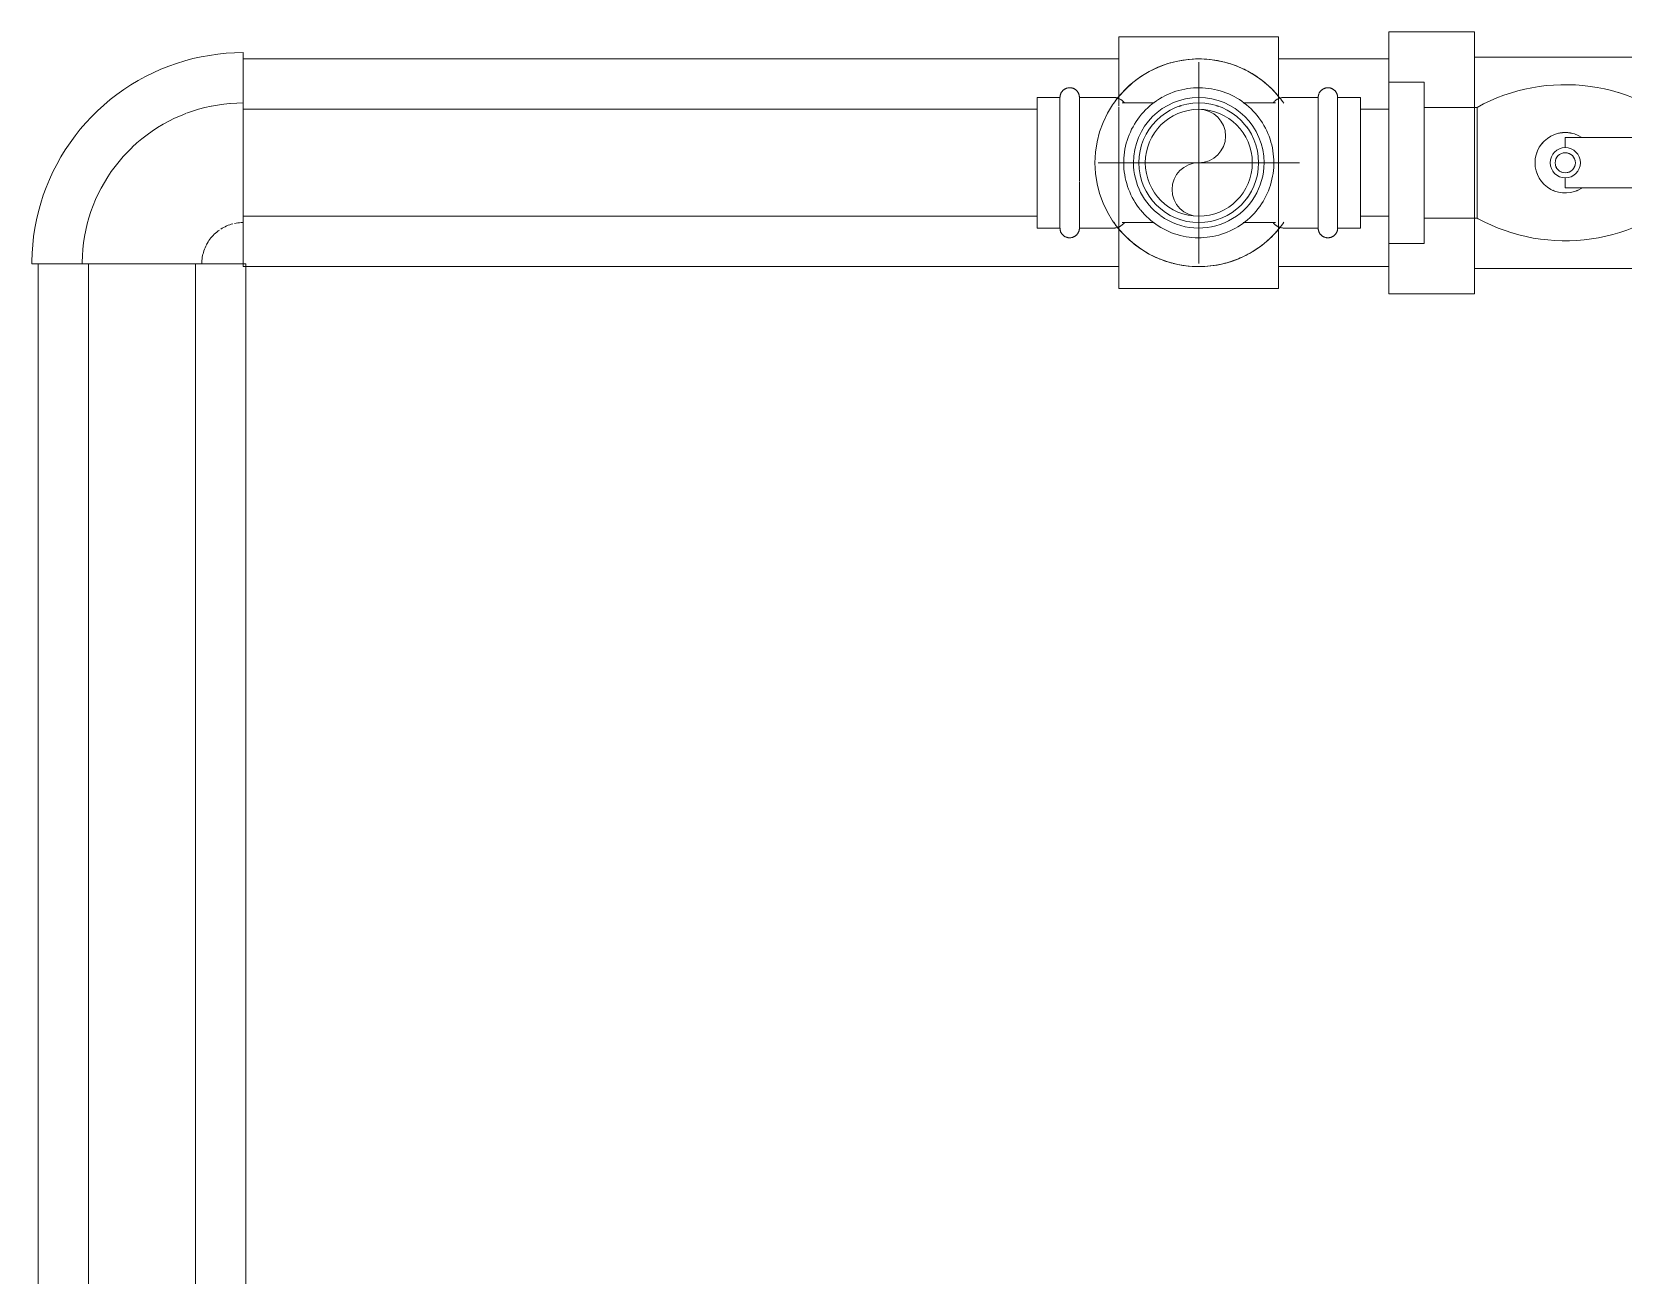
# Model space of a CAD drawing. Header units: inches. Extents: x -3299 to -2250, y -94 to 482.
# Drawn here: x -2480.19 to -2448.6, y 301.26 to 325.94 of the extents above; entities that cross this region are included whole.
import ezdxf

# ---------------------------------------------------------------- set-up
doc = ezdxf.new("R2010")
doc.units = ezdxf.units.IN
doc.header["$MEASUREMENT"] = 0
doc.layers.add('P-PIPE', color=3, linetype='Continuous', lineweight=9)
doc.layers.add('P-PIPE-CNTR', color=3, linetype='Continuous', lineweight=9)

# ---------------------------------------------------------------- blocks, each defined once
blk = doc.blocks.new('Ball Valve - 2-6 Inch - 2_-V24-Copy of ROOF LEVEL')
at = {"layer": 'P-PIPE'}
for p, q in [((-2452.546, 324.944), (-2453.246, 324.944)), ((-2446.246, 324.944), (-2446.946, 324.944)), ((-2451.547, 324.444), (-2452.546, 324.444)), ((-2451.496, 324.444), (-2451.547, 324.444)), ((-2447.946, 324.444), (-2447.996, 324.444)), ((-2446.946, 324.444), (-2447.946, 324.444)), ((-2449.746, 323.644), (-2449.746, 323.844)), ((-2449.746, 323.844), (-2448.048, 323.844)), ((-2448.048, 323.844), (-2447.718, 323.844)), ((-2448.048, 322.844), (-2448.048, 323.844)), ((-2447.718, 323.844), (-2444.746, 323.844)), ((-2447.718, 322.844), (-2447.718, 323.844)), ((-2444.746, 323.844), (-2444.746, 322.844)), ((-2449.746, 322.844), (-2449.746, 323.044)), ((-2448.048, 322.844), (-2449.746, 322.844)), ((-2447.718, 322.844), (-2448.048, 322.844)), ((-2444.746, 322.844), (-2447.718, 322.844)), ((-2452.546, 322.244), (-2451.547, 322.244)), ((-2451.547, 322.244), (-2451.496, 322.244)), ((-2447.996, 322.244), (-2447.946, 322.244)), ((-2447.946, 322.244), (-2446.946, 322.244)), ((-2453.246, 321.744), (-2452.546, 321.744)), ((-2446.946, 321.744), (-2446.246, 321.744))]:
    blk.add_line(p, q, dxfattribs=at)
at = {"layer": 'P-PIPE', "flags": 128}
for points in [[(-2451.496, 324.444), (-2451.368, 324.512), (-2451.237, 324.574), (-2451.104, 324.631), (-2450.968, 324.683), (-2450.831, 324.729), (-2450.691, 324.769), (-2450.551, 324.804), (-2450.409, 324.834), (-2450.266, 324.857), (-2450.122, 324.875), (-2449.977, 324.887), (-2449.832, 324.894), (-2449.688, 324.894), (-2449.543, 324.889), (-2449.398, 324.878), (-2449.254, 324.861), (-2449.111, 324.839), (-2448.969, 324.81), (-2448.828, 324.776), (-2448.694, 324.739)], [(-2448.688, 324.737), (-2448.55, 324.692), (-2448.414, 324.641), (-2448.281, 324.585), (-2448.149, 324.524), (-2448.02, 324.458), (-2447.996, 324.444)], [(-2450.804, 321.952), (-2450.942, 321.997), (-2451.078, 322.047), (-2451.212, 322.103), (-2451.343, 322.165), (-2451.472, 322.231), (-2451.496, 322.244)], [(-2447.996, 322.244), (-2448.125, 322.177), (-2448.256, 322.115), (-2448.389, 322.058), (-2448.524, 322.006), (-2448.662, 321.96), (-2448.801, 321.919), (-2448.942, 321.884), (-2449.084, 321.855), (-2449.227, 321.831), (-2449.371, 321.813), (-2449.515, 321.801), (-2449.66, 321.795), (-2449.805, 321.794), (-2449.95, 321.8), (-2450.094, 321.811), (-2450.238, 321.827), (-2450.382, 321.85), (-2450.524, 321.878), (-2450.665, 321.912), (-2450.798, 321.95)]]:
    blk.add_lwpolyline(points, dxfattribs=at)
at = {"layer": 'P-PIPE'}
for radius, start, end in [(0.6, 56.9143, 180), (0.3, 0, 180), (0.2, 0, 180), (0.2, 135, 165), (0.2, 90, 120), (0.2, 15, 75), (0.6, 180, 303.0857), (0.3, 180, 0), (0.2, 180, 0), (0.2, 195, 221.2798), (0.2, 240, 300), (0.2, 318.7202, 345)]:
    blk.add_arc((-2449.746, 323.344), radius, start, end, dxfattribs=at)
for centre, major_axis, start_param, end_param in [((-2453.246, 323.344), (0, 1.6), 0, 3.141593), ((-2453.246, 323.344), (0, 1.6), 5.442981, 6.283185), ((-2452.546, 323.344), (0, 1.6), 0, 3.141593), ((-2446.946, 323.344), (0, 1.6), 0, 1.250727), ((-2446.246, 323.344), (0, 1.6), 5.442981, 6.283185), ((-2446.246, 323.344), (0, 1.6), 0, 1.250727), ((-2451.496, 323.344), (0, 1.1), 0, 0.131935), ((-2451.496, 323.344), (0, 1.1), 0.15014, 1.016064), ((-2447.996, 323.344), (0, 1.1), 0, 0.15014), ((-2447.996, 323.344), (0, 1.1), 0.171337, 1.024162), ((-2451.496, 323.344), (0, 1.1), 1.024162, 1.563766), ((-2447.996, 323.344), (0, 1.1), 1.032851, 1.073761), ((-2451.496, 323.344), (0, 1.1), 1.570796, 2.108741), ((-2451.496, 323.344), (0, 1.1), 2.117431, 2.970253), ((-2447.996, 323.344), (0, 1.1), 2.067832, 2.117431), ((-2447.996, 323.344), (0, 1.1), 2.125528, 2.991453), ((-2446.946, 323.344), (0, 1.6), 1.890866, 3.141593), ((-2446.246, 323.344), (0, 1.6), 1.890866, 3.141593), ((-2453.246, 323.344), (0, 1.6), 3.141593, 3.981797), ((-2451.496, 323.344), (0, 1.1), 2.991453, 3.141593), ((-2447.996, 323.344), (0, 1.1), 3.009655, 3.141593), ((-2446.246, 323.344), (0, 1.6), 3.141593, 3.981797)]:
    blk.add_ellipse(centre, major_axis=major_axis, ratio=0.000002, start_param=start_param, end_param=end_param, dxfattribs=at)
for points, knots in [([(-2449.871, 323.931), (-2449.864, 323.933), (-2449.789, 323.947), (-2449.703, 323.947), (-2449.628, 323.933), (-2449.621, 323.931)], [-0.5667265, -0.5667265, -0.5667265, -0.5667265, -0.5555556, -0.4444444, -0.4332938, -0.4332938, -0.4332938, -0.4332938]), ([(-2450.316, 323.531), (-2450.314, 323.537), (-2450.308, 323.555), (-2450.302, 323.572), (-2450.297, 323.583)], [-0.89944063, -0.89944063, -0.89944063, -0.89944063, -0.88888889, -0.87024989, -0.87024989, -0.87024989, -0.87024989]), ([(-2450.227, 323.703), (-2450.22, 323.712), (-2450.209, 323.727), (-2450.197, 323.741), (-2450.192, 323.746)], [-0.79646174, -0.79646174, -0.79646174, -0.79646174, -0.77777778, -0.76652508, -0.76652508, -0.76652508, -0.76652508]), ([(-2450.29, 323.09), (-2450.293, 323.098), (-2450.3, 323.114), (-2450.307, 323.13), (-2450.31, 323.138)], [-0.13897746, -0.13897746, -0.13897746, -0.13897746, -0.125, -0.11095937, -0.11095937, -0.11095937, -0.11095937]), ([(-2449.951, 322.78), (-2449.959, 322.783), (-2449.974, 322.789), (-2449.988, 322.795), (-2449.994, 322.798)], [-0.38901073, -0.38901073, -0.38901073, -0.38901073, -0.375, -0.36445728, -0.36445728, -0.36445728, -0.36445728]), ([(-2449.498, 322.798), (-2449.504, 322.795), (-2449.518, 322.789), (-2449.532, 322.784), (-2449.54, 322.781)], [-0.63512701, -0.63512701, -0.63512701, -0.63512701, -0.625, -0.61088239, -0.61088239, -0.61088239, -0.61088239])]:
    blk.add_open_spline(points, degree=3, knots=knots, dxfattribs=at)
blk = doc.blocks.new('Elbow - Welded - Generic - Standard-1372983-Copy of ROOF LEVEL')
at = {"layer": 'P-PIPE'}
for p, q in [((-2479.187, 321.336), (-2479.147, 321.336)), ((-2479.032, 321.336), (-2479.187, 321.336)), ((-2478, 321.336), (-2479.028, 321.336)), ((-2476.972, 321.336), (-2478, 321.336)), ((-2476.813, 321.336), (-2476.968, 321.336)), ((-2476.853, 321.336), (-2476.813, 321.336))]:
    blk.add_line(p, q, dxfattribs=at)
at = {"layer": 'P-PIPE', "flags": 128}
for points in [[(-2476.627, 324.468), (-2476.752, 324.44), (-2476.875, 324.407), (-2476.997, 324.369), (-2477.118, 324.327)], [(-2476.254, 324.52), (-2476.375, 324.508), (-2476.501, 324.491), (-2476.623, 324.468)], [(-2475.992, 324.531), (-2476.12, 324.529), (-2476.247, 324.521)], [(-2477.127, 324.323), (-2477.236, 324.279), (-2477.353, 324.227), (-2477.467, 324.17), (-2477.58, 324.109), (-2477.689, 324.043), (-2477.796, 323.973), (-2477.9, 323.899), (-2478.001, 323.821), (-2478.099, 323.738), (-2478.193, 323.652)], [(-2478.195, 323.65), (-2478.284, 323.562), (-2478.371, 323.469), (-2478.455, 323.372), (-2478.534, 323.272), (-2478.609, 323.169)], [(-2478.609, 323.169), (-2478.68, 323.063), (-2478.747, 322.954), (-2478.81, 322.842), (-2478.868, 322.728), (-2478.921, 322.612), (-2478.97, 322.494), (-2479.014, 322.374), (-2479.053, 322.252), (-2479.087, 322.129), (-2479.116, 322.005), (-2479.14, 321.879), (-2479.16, 321.753), (-2479.174, 321.626), (-2479.183, 321.499), (-2479.187, 321.371), (-2479.187, 321.336)], [(-2476.716, 321.723), (-2476.704, 321.744), (-2476.688, 321.772), (-2476.67, 321.8), (-2476.651, 321.827), (-2476.63, 321.853), (-2476.609, 321.878), (-2476.587, 321.902)], [(-2476.586, 321.903), (-2476.564, 321.925), (-2476.54, 321.948), (-2476.515, 321.969), (-2476.489, 321.99), (-2476.463, 322.009)], [(-2476.436, 322.027), (-2476.408, 322.044), (-2476.379, 322.06), (-2476.35, 322.075), (-2476.32, 322.089)], [(-2476.314, 322.092), (-2476.29, 322.102), (-2476.259, 322.113), (-2476.227, 322.123), (-2476.196, 322.132)], [(-2476.164, 322.139), (-2476.132, 322.145), (-2476.099, 322.15), (-2476.067, 322.154), (-2476.034, 322.156), (-2476.001, 322.157), (-2475.992, 322.157)], [(-2476.788, 321.538), (-2476.781, 321.563), (-2476.771, 321.595), (-2476.76, 321.626), (-2476.748, 321.656), (-2476.735, 321.686), (-2476.721, 321.713)], [(-2476.813, 321.336), (-2476.812, 321.369), (-2476.81, 321.402), (-2476.807, 321.435), (-2476.802, 321.467), (-2476.797, 321.5), (-2476.79, 321.531)]]:
    blk.add_lwpolyline(points, dxfattribs=at)
at = {"layer": 'P-PIPE'}
for start_param, end_param in [(0, 0.517371), (6.021386, 6.283185), (0.523599, 2.617994), (2.624222, 3.141593), (3.141593, 3.403392)]:
    blk.add_ellipse((-2475.992, 323.344), major_axis=(0, 1.187), ratio=0.000084, start_param=start_param, end_param=end_param, dxfattribs=at)

msp = doc.modelspace()

# ---------------------------------------------------------------- linework, layer by layer
at = {"layer": 'P-PIPE'}
for p, q in [((-2455.436, 325.844), (-2458.606, 325.844)), ((-2458.606, 325.844), (-2458.606, 324.474)), ((-2455.436, 320.845), (-2455.436, 325.844)), ((-2451.547, 325.944), (-2453.246, 325.944)), ((-2458.606, 325.406), (-2475.992, 325.406)), ((-2453.246, 325.406), (-2455.436, 325.406)), ((-2447.946, 325.444), (-2451.547, 325.444)), ((-2459.777, 324.641), (-2460.231, 324.641)), ((-2460.231, 324.641), (-2460.231, 323.344)), ((-2459.777, 324.641), (-2459.777, 324.64)), ((-2459.777, 323.344), (-2459.777, 324.641)), ((-2459.777, 324.64), (-2459.777, 324.637)), ((-2459.391, 324.653), (-2459.391, 324.645)), ((-2459.391, 324.645), (-2459.391, 324.641)), ((-2459.391, 324.641), (-2459.391, 324.64)), ((-2458.715, 324.641), (-2459.391, 324.641)), ((-2459.391, 324.066), (-2459.391, 324.641)), ((-2459.391, 324.64), (-2459.391, 324.637)), ((-2458.629, 324.627), (-2458.619, 324.623)), ((-2458.619, 324.623), (-2458.609, 324.619)), ((-2458.606, 324.454), (-2458.606, 320.845)), ((-2457.904, 324.532), (-2458.541, 324.532)), ((-2455.497, 324.532), (-2456.138, 324.532)), ((-2454.651, 324.641), (-2455.327, 324.641)), ((-2454.651, 324.641), (-2454.651, 324.64)), ((-2454.651, 324.641), (-2454.651, 324.009)), ((-2454.651, 324.64), (-2454.651, 324.637)), ((-2454.265, 324.653), (-2454.265, 324.645)), ((-2454.265, 324.645), (-2454.265, 324.641)), ((-2453.811, 324.641), (-2454.265, 324.641)), ((-2454.265, 324.641), (-2454.265, 324.64)), ((-2454.265, 324.641), (-2454.265, 323.344)), ((-2454.265, 324.64), (-2454.265, 324.637)), ((-2453.811, 323.344), (-2453.811, 324.641)), ((-2460.231, 324.406), (-2475.992, 324.406)), ((-2453.246, 324.406), (-2453.811, 324.406)), ((-2459.391, 323.715), (-2459.391, 324.051)), ((-2454.651, 323.993), (-2454.651, 323.344)), ((-2459.391, 323.344), (-2459.391, 323.705)), ((-2460.231, 323.344), (-2460.231, 322.048)), ((-2459.777, 322.048), (-2459.777, 323.344)), ((-2459.391, 322.984), (-2459.391, 323.344)), ((-2454.651, 323.344), (-2454.651, 322.696)), ((-2454.265, 323.344), (-2454.265, 322.048)), ((-2453.811, 322.048), (-2453.811, 323.344)), ((-2459.391, 322.637), (-2459.391, 322.973)), ((-2459.391, 322.048), (-2459.391, 322.622)), ((-2454.651, 322.68), (-2454.651, 322.048)), ((-2475.992, 322.282), (-2460.231, 322.282)), ((-2453.811, 322.282), (-2453.246, 322.282)), ((-2460.231, 322.048), (-2459.777, 322.048)), ((-2459.777, 322.049), (-2459.777, 322.052)), ((-2459.777, 322.048), (-2459.777, 322.049)), ((-2459.777, 322.044), (-2459.777, 322.048)), ((-2459.776, 322.036), (-2459.777, 322.044)), ((-2459.774, 322.013), (-2459.775, 322.021)), ((-2459.391, 322.049), (-2459.391, 322.052)), ((-2459.391, 322.048), (-2459.391, 322.049)), ((-2459.391, 322.048), (-2458.715, 322.048)), ((-2458.617, 322.066), (-2458.627, 322.062)), ((-2458.607, 322.07), (-2458.617, 322.066)), ((-2458.542, 322.157), (-2457.904, 322.157)), ((-2456.138, 322.157), (-2455.5, 322.157)), ((-2455.327, 322.048), (-2454.651, 322.048)), ((-2454.651, 322.049), (-2454.651, 322.052)), ((-2454.651, 322.048), (-2454.651, 322.049)), ((-2454.651, 322.044), (-2454.651, 322.048)), ((-2454.65, 322.036), (-2454.651, 322.044)), ((-2454.265, 322.048), (-2453.811, 322.048)), ((-2475.938, 321.336), (-2480.187, 321.336)), ((-2480.062, 321.336), (-2480.062, 276.573)), ((-2479.062, 321.336), (-2479.062, 276.573)), ((-2476.938, 276.573), (-2476.938, 321.336)), ((-2475.992, 321.345), (-2475.992, 321.345)), ((-2475.992, 321.283), (-2458.606, 321.283)), ((-2475.938, 276.573), (-2475.938, 321.336)), ((-2455.436, 321.283), (-2453.246, 321.283)), ((-2451.547, 321.245), (-2447.946, 321.245)), ((-2458.606, 320.845), (-2455.436, 320.845)), ((-2453.246, 320.745), (-2451.547, 320.745))]:
    msp.add_line(p, q, dxfattribs=at)
at = {"layer": 'P-PIPE', "flags": 128}
for points in [[(-2475.992, 325.531), (-2476.16, 325.528), (-2476.327, 325.517), (-2476.494, 325.501), (-2476.66, 325.477), (-2476.825, 325.447), (-2476.989, 325.411), (-2477.151, 325.368), (-2477.312, 325.318), (-2477.47, 325.262), (-2477.626, 325.2), (-2477.779, 325.131), (-2477.929, 325.057), (-2478.076, 324.976), (-2478.22, 324.89), (-2478.36, 324.798), (-2478.497, 324.701), (-2478.63, 324.598), (-2478.758, 324.49), (-2478.882, 324.377), (-2479.001, 324.259), (-2479.115, 324.136), (-2479.225, 324.009), (-2479.329, 323.878), (-2479.428, 323.742), (-2479.522, 323.603), (-2479.609, 323.46), (-2479.691, 323.313), (-2479.768, 323.164), (-2479.838, 323.011), (-2479.902, 322.856), (-2479.959, 322.699), (-2480.01, 322.539), (-2480.055, 322.377), (-2480.094, 322.214), (-2480.126, 322.049), (-2480.151, 321.883), (-2480.169, 321.717), (-2480.181, 321.549), (-2480.186, 321.382), (-2480.187, 321.336)], [(-2459.777, 324.641), (-2459.777, 324.649), (-2459.776, 324.656), (-2459.775, 324.664), (-2459.774, 324.672), (-2459.773, 324.679), (-2459.771, 324.687), (-2459.769, 324.694), (-2459.767, 324.702), (-2459.764, 324.709), (-2459.762, 324.716), (-2459.758, 324.723), (-2459.755, 324.73), (-2459.751, 324.737), (-2459.747, 324.743), (-2459.743, 324.75), (-2459.739, 324.756), (-2459.734, 324.762), (-2459.729, 324.768), (-2459.724, 324.774), (-2459.718, 324.779), (-2459.713, 324.785), (-2459.707, 324.79), (-2459.701, 324.794), (-2459.694, 324.799), (-2459.688, 324.803), (-2459.681, 324.807), (-2459.675, 324.811), (-2459.668, 324.815), (-2459.661, 324.818), (-2459.654, 324.821), (-2459.646, 324.823), (-2459.639, 324.826), (-2459.632, 324.828), (-2459.624, 324.83), (-2459.617, 324.831), (-2459.609, 324.832), (-2459.601, 324.833), (-2459.594, 324.834), (-2459.586, 324.834), (-2459.578, 324.834), (-2459.57, 324.833), (-2459.563, 324.833), (-2459.555, 324.832), (-2459.547, 324.83), (-2459.54, 324.829), (-2459.532, 324.827), (-2459.525, 324.825), (-2459.518, 324.822), (-2459.511, 324.819), (-2459.503, 324.816), (-2459.497, 324.813), (-2459.49, 324.809), (-2459.483, 324.805), (-2459.477, 324.801), (-2459.47, 324.797), (-2459.464, 324.792), (-2459.458, 324.787), (-2459.452, 324.782), (-2459.447, 324.777), (-2459.441, 324.771), (-2459.436, 324.765), (-2459.432, 324.759), (-2459.427, 324.753), (-2459.423, 324.747), (-2459.418, 324.74), (-2459.415, 324.734), (-2459.411, 324.727), (-2459.408, 324.72), (-2459.405, 324.713), (-2459.402, 324.705), (-2459.4, 324.698), (-2459.397, 324.691), (-2459.396, 324.683), (-2459.394, 324.676), (-2459.393, 324.668), (-2459.392, 324.66), (-2459.391, 324.653)], [(-2457.245, 324.817), (-2457.301, 324.807), (-2457.359, 324.795), (-2457.417, 324.78), (-2457.474, 324.763), (-2457.53, 324.744), (-2457.586, 324.722), (-2457.641, 324.699), (-2457.694, 324.673), (-2457.742, 324.647)], [(-2457.074, 324.833), (-2457.124, 324.83), (-2457.183, 324.825), (-2457.242, 324.817)], [(-2456.957, 324.832), (-2457.005, 324.834), (-2457.064, 324.833)], [(-2456.709, 324.801), (-2456.768, 324.812), (-2456.827, 324.821), (-2456.886, 324.828), (-2456.945, 324.832)], [(-2456.274, 324.633), (-2456.319, 324.658), (-2456.372, 324.685), (-2456.426, 324.71), (-2456.481, 324.733), (-2456.537, 324.753), (-2456.594, 324.771), (-2456.651, 324.787), (-2456.708, 324.801)], [(-2454.651, 324.641), (-2454.651, 324.649), (-2454.65, 324.656), (-2454.649, 324.664), (-2454.648, 324.672), (-2454.647, 324.679), (-2454.645, 324.687), (-2454.643, 324.694), (-2454.641, 324.702), (-2454.638, 324.709), (-2454.636, 324.716), (-2454.632, 324.723), (-2454.629, 324.73), (-2454.625, 324.737), (-2454.621, 324.743), (-2454.617, 324.75), (-2454.613, 324.756), (-2454.608, 324.762), (-2454.603, 324.768), (-2454.598, 324.774), (-2454.592, 324.779), (-2454.587, 324.785), (-2454.581, 324.79), (-2454.575, 324.794), (-2454.568, 324.799), (-2454.562, 324.803), (-2454.555, 324.807), (-2454.549, 324.811), (-2454.542, 324.815), (-2454.535, 324.818), (-2454.528, 324.821), (-2454.52, 324.823), (-2454.513, 324.826), (-2454.506, 324.828), (-2454.498, 324.83), (-2454.491, 324.831), (-2454.483, 324.832), (-2454.475, 324.833), (-2454.468, 324.834), (-2454.46, 324.834), (-2454.452, 324.834), (-2454.444, 324.833), (-2454.437, 324.833), (-2454.429, 324.832), (-2454.421, 324.83), (-2454.414, 324.829), (-2454.406, 324.827), (-2454.399, 324.825), (-2454.392, 324.822), (-2454.385, 324.819), (-2454.377, 324.816), (-2454.371, 324.813), (-2454.364, 324.809), (-2454.357, 324.805), (-2454.351, 324.801), (-2454.344, 324.797), (-2454.338, 324.792), (-2454.332, 324.787), (-2454.326, 324.782), (-2454.321, 324.777), (-2454.315, 324.771), (-2454.31, 324.765), (-2454.306, 324.759), (-2454.301, 324.753), (-2454.297, 324.747), (-2454.292, 324.74), (-2454.289, 324.734), (-2454.285, 324.727), (-2454.282, 324.72), (-2454.279, 324.713), (-2454.276, 324.705), (-2454.274, 324.698), (-2454.271, 324.691), (-2454.27, 324.683), (-2454.268, 324.676), (-2454.267, 324.668), (-2454.266, 324.66), (-2454.265, 324.653)], [(-2459.777, 324.635), (-2459.777, 324.639), (-2459.777, 324.641), (-2459.777, 324.641)], [(-2459.777, 324.637), (-2459.777, 324.631), (-2459.777, 324.624), (-2459.777, 324.615), (-2459.777, 324.604), (-2459.777, 324.59), (-2459.777, 324.575), (-2459.777, 324.558), (-2459.777, 324.538), (-2459.777, 324.517), (-2459.777, 324.494), (-2459.777, 324.469), (-2459.777, 324.443), (-2459.777, 324.414), (-2459.777, 324.384), (-2459.777, 324.352), (-2459.777, 324.319), (-2459.777, 324.284), (-2459.777, 324.248), (-2459.777, 324.21), (-2459.777, 324.17), (-2459.777, 324.13), (-2459.777, 324.088), (-2459.777, 324.045)], [(-2459.777, 324.6), (-2459.777, 324.612), (-2459.777, 324.622), (-2459.777, 324.63), (-2459.777, 324.635)], [(-2459.391, 324.635), (-2459.391, 324.639), (-2459.391, 324.641), (-2459.391, 324.641)], [(-2459.391, 324.637), (-2459.391, 324.631), (-2459.391, 324.624), (-2459.391, 324.615), (-2459.391, 324.604)], [(-2459.391, 324.376), (-2459.391, 324.406), (-2459.391, 324.435), (-2459.391, 324.462), (-2459.391, 324.488), (-2459.391, 324.511), (-2459.391, 324.533), (-2459.391, 324.553), (-2459.391, 324.571), (-2459.391, 324.586), (-2459.391, 324.6), (-2459.391, 324.612), (-2459.391, 324.622), (-2459.391, 324.63), (-2459.391, 324.635)], [(-2458.715, 324.641), (-2458.704, 324.641), (-2458.693, 324.64), (-2458.682, 324.639), (-2458.671, 324.637), (-2458.661, 324.635), (-2458.65, 324.633), (-2458.639, 324.63), (-2458.629, 324.627)], [(-2458.609, 324.619), (-2458.599, 324.615), (-2458.589, 324.61), (-2458.579, 324.605), (-2458.57, 324.599), (-2458.561, 324.593), (-2458.552, 324.587), (-2458.543, 324.58), (-2458.535, 324.573), (-2458.527, 324.566), (-2458.519, 324.558), (-2458.512, 324.55), (-2458.505, 324.542)], [(-2457.849, 324.583), (-2457.897, 324.549), (-2457.945, 324.513), (-2457.991, 324.475), (-2458.035, 324.435), (-2458.078, 324.394), (-2458.119, 324.35), (-2458.158, 324.306), (-2458.196, 324.259), (-2458.232, 324.212), (-2458.265, 324.163), (-2458.297, 324.112), (-2458.327, 324.06), (-2458.354, 324.008), (-2458.38, 323.954), (-2458.403, 323.899), (-2458.424, 323.843), (-2458.443, 323.787), (-2458.46, 323.73), (-2458.474, 323.672), (-2458.486, 323.613), (-2458.495, 323.554), (-2458.503, 323.495), (-2458.507, 323.436), (-2458.51, 323.376), (-2458.51, 323.344)], [(-2458.505, 324.542), (-2458.498, 324.533), (-2458.497, 324.532)], [(-2457.747, 324.645), (-2457.798, 324.615), (-2457.84, 324.588)], [(-2455.531, 323.344), (-2455.532, 323.404), (-2455.536, 323.463), (-2455.542, 323.523), (-2455.55, 323.582), (-2455.561, 323.64), (-2455.574, 323.698), (-2455.589, 323.756), (-2455.607, 323.813), (-2455.627, 323.869), (-2455.649, 323.924), (-2455.673, 323.979), (-2455.7, 324.032), (-2455.728, 324.084), (-2455.759, 324.136), (-2455.791, 324.185), (-2455.826, 324.234), (-2455.863, 324.281), (-2455.901, 324.326), (-2455.941, 324.37), (-2455.983, 324.413), (-2456.027, 324.453), (-2456.072, 324.492), (-2456.118, 324.529), (-2456.167, 324.564), (-2456.216, 324.598), (-2456.267, 324.629)], [(-2455.545, 324.532), (-2455.538, 324.54), (-2455.531, 324.549), (-2455.524, 324.557), (-2455.516, 324.564), (-2455.508, 324.572), (-2455.5, 324.579), (-2455.491, 324.586), (-2455.482, 324.592), (-2455.473, 324.598), (-2455.464, 324.604), (-2455.454, 324.609), (-2455.445, 324.614), (-2455.435, 324.619)], [(-2455.435, 324.619), (-2455.425, 324.623), (-2455.414, 324.626)], [(-2455.414, 324.626), (-2455.404, 324.63), (-2455.393, 324.633), (-2455.383, 324.635), (-2455.372, 324.637), (-2455.361, 324.639), (-2455.351, 324.64), (-2455.34, 324.64), (-2455.329, 324.641), (-2455.327, 324.641)], [(-2454.651, 324.635), (-2454.651, 324.639), (-2454.651, 324.641), (-2454.651, 324.641)], [(-2454.651, 324.637), (-2454.651, 324.631), (-2454.651, 324.624), (-2454.651, 324.615), (-2454.651, 324.604), (-2454.651, 324.59), (-2454.651, 324.575), (-2454.651, 324.559)], [(-2454.651, 324.6), (-2454.651, 324.612), (-2454.651, 324.622), (-2454.651, 324.63), (-2454.651, 324.635)], [(-2454.651, 324.558), (-2454.651, 324.538), (-2454.651, 324.517), (-2454.651, 324.494), (-2454.651, 324.469), (-2454.651, 324.443), (-2454.651, 324.414), (-2454.651, 324.384)], [(-2454.265, 324.635), (-2454.265, 324.639), (-2454.265, 324.641), (-2454.265, 324.641)], [(-2454.265, 324.637), (-2454.265, 324.631), (-2454.265, 324.624), (-2454.265, 324.615), (-2454.265, 324.604)], [(-2454.265, 324.511), (-2454.265, 324.533), (-2454.265, 324.553), (-2454.265, 324.571), (-2454.265, 324.586), (-2454.265, 324.6), (-2454.265, 324.612), (-2454.265, 324.622), (-2454.265, 324.63), (-2454.265, 324.635)], [(-2454.265, 324.376), (-2454.265, 324.406), (-2454.265, 324.435), (-2454.265, 324.462), (-2454.265, 324.488), (-2454.265, 324.509)], [(-2459.391, 324.053), (-2459.391, 324.076), (-2459.391, 324.119), (-2459.391, 324.16), (-2459.391, 324.199), (-2459.391, 324.237), (-2459.391, 324.274), (-2459.391, 324.31), (-2459.391, 324.344), (-2459.391, 324.369)], [(-2454.651, 324.371), (-2454.651, 324.352), (-2454.651, 324.319), (-2454.651, 324.284), (-2454.651, 324.248), (-2454.651, 324.21), (-2454.651, 324.17), (-2454.651, 324.13)], [(-2454.651, 324.123), (-2454.651, 324.088), (-2454.651, 324.045), (-2454.651, 324.006)], [(-2454.265, 324.199), (-2454.265, 324.237), (-2454.265, 324.274), (-2454.265, 324.31), (-2454.265, 324.344), (-2454.265, 324.372)], [(-2454.265, 323.552), (-2454.265, 323.602), (-2454.265, 323.652), (-2454.265, 323.703), (-2454.265, 323.752), (-2454.265, 323.801), (-2454.265, 323.849), (-2454.265, 323.897), (-2454.265, 323.943), (-2454.265, 323.989), (-2454.265, 324.033), (-2454.265, 324.076), (-2454.265, 324.119), (-2454.265, 324.16), (-2454.265, 324.192)], [(-2459.777, 324.037), (-2459.777, 324.001), (-2459.777, 323.955), (-2459.777, 323.909), (-2459.777, 323.862), (-2459.777, 323.814), (-2459.777, 323.765), (-2459.777, 323.716)], [(-2459.391, 323.704), (-2459.391, 323.752), (-2459.391, 323.801), (-2459.391, 323.849), (-2459.391, 323.897), (-2459.391, 323.943), (-2459.391, 323.989), (-2459.391, 324.033)], [(-2454.651, 324.001), (-2454.651, 323.955), (-2454.651, 323.909), (-2454.651, 323.862), (-2454.651, 323.814), (-2454.651, 323.765), (-2454.651, 323.716), (-2454.651, 323.666), (-2454.651, 323.616), (-2454.651, 323.565), (-2454.651, 323.513), (-2454.651, 323.462), (-2454.651, 323.41), (-2454.651, 323.358), (-2454.651, 323.344)], [(-2459.777, 323.708), (-2459.777, 323.666), (-2459.777, 323.616), (-2459.777, 323.565), (-2459.777, 323.513), (-2459.777, 323.462), (-2459.777, 323.41), (-2459.777, 323.358), (-2459.777, 323.344)], [(-2459.391, 323.344), (-2459.391, 323.396), (-2459.391, 323.448), (-2459.391, 323.5), (-2459.391, 323.551), (-2459.391, 323.602), (-2459.391, 323.652), (-2459.391, 323.693)], [(-2454.265, 323.344), (-2454.265, 323.396), (-2454.265, 323.448), (-2454.265, 323.5), (-2454.265, 323.551)], [(-2459.777, 323.344), (-2459.777, 323.292), (-2459.777, 323.241), (-2459.777, 323.189), (-2459.777, 323.138), (-2459.777, 323.087), (-2459.777, 323.036), (-2459.777, 322.986)], [(-2459.391, 322.996), (-2459.391, 323.023), (-2459.391, 323.073), (-2459.391, 323.124), (-2459.391, 323.175), (-2459.391, 323.227), (-2459.391, 323.278), (-2459.391, 323.33), (-2459.391, 323.344)], [(-2458.51, 323.334), (-2458.509, 323.285), (-2458.506, 323.225), (-2458.5, 323.166), (-2458.491, 323.107), (-2458.481, 323.048), (-2458.468, 322.99), (-2458.452, 322.933), (-2458.435, 322.876), (-2458.415, 322.82), (-2458.393, 322.764), (-2458.368, 322.71), (-2458.342, 322.656), (-2458.313, 322.604), (-2458.283, 322.553), (-2458.25, 322.503), (-2458.216, 322.455), (-2458.187, 322.418)], [(-2456.74, 321.882), (-2456.682, 321.894), (-2456.625, 321.908), (-2456.568, 321.925), (-2456.511, 321.945), (-2456.456, 321.966), (-2456.401, 321.99), (-2456.347, 322.016), (-2456.295, 322.044), (-2456.243, 322.074), (-2456.193, 322.106), (-2456.144, 322.14), (-2456.097, 322.176), (-2456.051, 322.214), (-2456.006, 322.254), (-2455.964, 322.295), (-2455.922, 322.338), (-2455.883, 322.383), (-2455.846, 322.429), (-2455.81, 322.477), (-2455.776, 322.526), (-2455.744, 322.576), (-2455.715, 322.628), (-2455.687, 322.681), (-2455.662, 322.735), (-2455.638, 322.79), (-2455.617, 322.845), (-2455.599, 322.902), (-2455.582, 322.959), (-2455.568, 323.017), (-2455.556, 323.075), (-2455.546, 323.134), (-2455.539, 323.193), (-2455.534, 323.253), (-2455.532, 323.312), (-2455.531, 323.344)], [(-2454.651, 323.344), (-2454.651, 323.292), (-2454.651, 323.241), (-2454.651, 323.189), (-2454.651, 323.138), (-2454.651, 323.087), (-2454.651, 323.036), (-2454.651, 322.986), (-2454.651, 322.936), (-2454.651, 322.888), (-2454.651, 322.839), (-2454.651, 322.792), (-2454.651, 322.746), (-2454.651, 322.7), (-2454.651, 322.656), (-2454.651, 322.612), (-2454.651, 322.57)], [(-2454.265, 323.136), (-2454.265, 323.175), (-2454.265, 323.227), (-2454.265, 323.278), (-2454.265, 323.33), (-2454.265, 323.344)], [(-2459.777, 322.981), (-2459.777, 322.936), (-2459.777, 322.888), (-2459.777, 322.839), (-2459.777, 322.792), (-2459.777, 322.746), (-2459.777, 322.7), (-2459.777, 322.656)], [(-2459.391, 322.648), (-2459.391, 322.688), (-2459.391, 322.733), (-2459.391, 322.779), (-2459.391, 322.827), (-2459.391, 322.875), (-2459.391, 322.923), (-2459.391, 322.973)], [(-2454.265, 322.923), (-2454.265, 322.973), (-2454.265, 323.023), (-2454.265, 323.073), (-2454.265, 323.124)], [(-2454.265, 322.317), (-2454.265, 322.336), (-2454.265, 322.37), (-2454.265, 322.405), (-2454.265, 322.441), (-2454.265, 322.479), (-2454.265, 322.518), (-2454.265, 322.559), (-2454.265, 322.601), (-2454.265, 322.644), (-2454.265, 322.688), (-2454.265, 322.733), (-2454.265, 322.779), (-2454.265, 322.827), (-2454.265, 322.875), (-2454.265, 322.915)], [(-2459.777, 322.652), (-2459.777, 322.612), (-2459.777, 322.57), (-2459.777, 322.529), (-2459.777, 322.489), (-2459.777, 322.451), (-2459.777, 322.414), (-2459.777, 322.379), (-2459.777, 322.345), (-2459.777, 322.319)], [(-2459.391, 322.052), (-2459.391, 322.057), (-2459.391, 322.064), (-2459.391, 322.074), (-2459.391, 322.085), (-2459.391, 322.098), (-2459.391, 322.114), (-2459.391, 322.131), (-2459.391, 322.15), (-2459.391, 322.171), (-2459.391, 322.194), (-2459.391, 322.219), (-2459.391, 322.246), (-2459.391, 322.274), (-2459.391, 322.304), (-2459.391, 322.336), (-2459.391, 322.37), (-2459.391, 322.405), (-2459.391, 322.441), (-2459.391, 322.479), (-2459.391, 322.518), (-2459.391, 322.559), (-2459.391, 322.601), (-2459.391, 322.635)], [(-2454.651, 322.566), (-2454.651, 322.529), (-2454.651, 322.489), (-2454.651, 322.451), (-2454.651, 322.414), (-2454.651, 322.379), (-2454.651, 322.345), (-2454.651, 322.318)], [(-2459.777, 322.313), (-2459.777, 322.282), (-2459.777, 322.253), (-2459.777, 322.226), (-2459.777, 322.201), (-2459.777, 322.177), (-2459.777, 322.156), (-2459.777, 322.136), (-2459.777, 322.118), (-2459.777, 322.102), (-2459.777, 322.088), (-2459.777, 322.076), (-2459.777, 322.067), (-2459.777, 322.059), (-2459.777, 322.053)], [(-2458.179, 322.408), (-2458.141, 322.362), (-2458.1, 322.318), (-2458.059, 322.276), (-2458.015, 322.235), (-2457.97, 322.196), (-2457.923, 322.159), (-2457.875, 322.124), (-2457.826, 322.091), (-2457.775, 322.06), (-2457.723, 322.031), (-2457.67, 322.004), (-2457.616, 321.979), (-2457.561, 321.956), (-2457.505, 321.936), (-2457.448, 321.917), (-2457.39, 321.901), (-2457.332, 321.888), (-2457.274, 321.876), (-2457.215, 321.868), (-2457.156, 321.861), (-2457.096, 321.857), (-2457.037, 321.855), (-2456.977, 321.855), (-2456.918, 321.858), (-2456.858, 321.864), (-2456.799, 321.871), (-2456.741, 321.881)], [(-2454.651, 322.313), (-2454.651, 322.282), (-2454.651, 322.253), (-2454.651, 322.226), (-2454.651, 322.201), (-2454.651, 322.177), (-2454.651, 322.156), (-2454.651, 322.136)], [(-2454.265, 322.194), (-2454.265, 322.219), (-2454.265, 322.246), (-2454.265, 322.274), (-2454.265, 322.304)], [(-2459.777, 322.052), (-2459.777, 322.057), (-2459.777, 322.064), (-2459.777, 322.074), (-2459.777, 322.085)], [(-2459.777, 322.053), (-2459.777, 322.049), (-2459.777, 322.048), (-2459.777, 322.048)], [(-2459.775, 322.021), (-2459.776, 322.028), (-2459.776, 322.036)], [(-2459.391, 322.048), (-2459.391, 322.04), (-2459.391, 322.032), (-2459.392, 322.025), (-2459.393, 322.017), (-2459.395, 322.009), (-2459.396, 322.002), (-2459.398, 321.994), (-2459.401, 321.987), (-2459.403, 321.98), (-2459.406, 321.973), (-2459.409, 321.966), (-2459.413, 321.959), (-2459.416, 321.952), (-2459.42, 321.945), (-2459.425, 321.939), (-2459.429, 321.933), (-2459.434, 321.926), (-2459.439, 321.921), (-2459.444, 321.915), (-2459.449, 321.909), (-2459.455, 321.904), (-2459.461, 321.899), (-2459.467, 321.894), (-2459.473, 321.89), (-2459.48, 321.885), (-2459.486, 321.881), (-2459.493, 321.878), (-2459.5, 321.874), (-2459.507, 321.871), (-2459.514, 321.868), (-2459.521, 321.865), (-2459.528, 321.863), (-2459.536, 321.861), (-2459.543, 321.859), (-2459.551, 321.858), (-2459.559, 321.856), (-2459.566, 321.856), (-2459.574, 321.855), (-2459.582, 321.855), (-2459.589, 321.855), (-2459.597, 321.855), (-2459.605, 321.856), (-2459.612, 321.857), (-2459.62, 321.858), (-2459.628, 321.86), (-2459.635, 321.862), (-2459.643, 321.864), (-2459.65, 321.866), (-2459.657, 321.869), (-2459.664, 321.872), (-2459.671, 321.876), (-2459.678, 321.879), (-2459.685, 321.883), (-2459.691, 321.887), (-2459.697, 321.892), (-2459.704, 321.896), (-2459.709, 321.901), (-2459.715, 321.906), (-2459.721, 321.912), (-2459.726, 321.917), (-2459.731, 321.923), (-2459.736, 321.929), (-2459.741, 321.935), (-2459.745, 321.942), (-2459.749, 321.948), (-2459.753, 321.955), (-2459.757, 321.962), (-2459.76, 321.969), (-2459.763, 321.976), (-2459.766, 321.983), (-2459.768, 321.99), (-2459.77, 321.998), (-2459.772, 322.005), (-2459.774, 322.013)], [(-2459.391, 322.088), (-2459.391, 322.076), (-2459.391, 322.067), (-2459.391, 322.059), (-2459.391, 322.053)], [(-2459.391, 322.053), (-2459.391, 322.049), (-2459.391, 322.048), (-2459.391, 322.048)], [(-2458.627, 322.062), (-2458.638, 322.059), (-2458.648, 322.056), (-2458.659, 322.054), (-2458.669, 322.052), (-2458.68, 322.05), (-2458.691, 322.049), (-2458.702, 322.048), (-2458.713, 322.048), (-2458.715, 322.048)], [(-2458.497, 322.157), (-2458.504, 322.148), (-2458.511, 322.14), (-2458.518, 322.132), (-2458.526, 322.124), (-2458.534, 322.117), (-2458.542, 322.11), (-2458.55, 322.103), (-2458.559, 322.097), (-2458.568, 322.09), (-2458.578, 322.085), (-2458.587, 322.08), (-2458.597, 322.075), (-2458.607, 322.07)], [(-2455.433, 322.069), (-2455.443, 322.074), (-2455.453, 322.079), (-2455.462, 322.084), (-2455.472, 322.089), (-2455.481, 322.095), (-2455.49, 322.102), (-2455.498, 322.108), (-2455.506, 322.115), (-2455.515, 322.123), (-2455.522, 322.13), (-2455.53, 322.138), (-2455.537, 322.147), (-2455.544, 322.155), (-2455.545, 322.157)], [(-2455.413, 322.062), (-2455.423, 322.065), (-2455.433, 322.069)], [(-2455.327, 322.048), (-2455.338, 322.048), (-2455.349, 322.049), (-2455.359, 322.05), (-2455.37, 322.051), (-2455.381, 322.053), (-2455.392, 322.056), (-2455.402, 322.058), (-2455.413, 322.062)], [(-2454.651, 322.118), (-2454.651, 322.102), (-2454.651, 322.088), (-2454.651, 322.076), (-2454.651, 322.067), (-2454.651, 322.059), (-2454.651, 322.053)], [(-2454.651, 322.052), (-2454.651, 322.057), (-2454.651, 322.064), (-2454.651, 322.074), (-2454.651, 322.085)], [(-2454.651, 322.053), (-2454.651, 322.049), (-2454.651, 322.048), (-2454.651, 322.048)], [(-2454.265, 322.048), (-2454.265, 322.04), (-2454.265, 322.032), (-2454.266, 322.025), (-2454.267, 322.017), (-2454.269, 322.009), (-2454.27, 322.002), (-2454.272, 321.994), (-2454.275, 321.987), (-2454.277, 321.98), (-2454.28, 321.973), (-2454.283, 321.966), (-2454.287, 321.959), (-2454.29, 321.952), (-2454.294, 321.945), (-2454.299, 321.939), (-2454.303, 321.933), (-2454.308, 321.926), (-2454.313, 321.921), (-2454.318, 321.915), (-2454.323, 321.909), (-2454.329, 321.904), (-2454.335, 321.899), (-2454.341, 321.894), (-2454.347, 321.89), (-2454.354, 321.885), (-2454.36, 321.881), (-2454.367, 321.878), (-2454.374, 321.874), (-2454.381, 321.871), (-2454.388, 321.868), (-2454.395, 321.865), (-2454.402, 321.863), (-2454.41, 321.861), (-2454.417, 321.859), (-2454.425, 321.858), (-2454.433, 321.856), (-2454.44, 321.856), (-2454.448, 321.855), (-2454.456, 321.855), (-2454.463, 321.855), (-2454.471, 321.855), (-2454.479, 321.856), (-2454.486, 321.857), (-2454.494, 321.858), (-2454.502, 321.86), (-2454.509, 321.862), (-2454.517, 321.864), (-2454.524, 321.866), (-2454.531, 321.869), (-2454.538, 321.872), (-2454.545, 321.876), (-2454.552, 321.879), (-2454.559, 321.883), (-2454.565, 321.887), (-2454.571, 321.892), (-2454.578, 321.896), (-2454.583, 321.901), (-2454.589, 321.906), (-2454.595, 321.912), (-2454.6, 321.917), (-2454.605, 321.923), (-2454.61, 321.929), (-2454.615, 321.935), (-2454.619, 321.942), (-2454.623, 321.948), (-2454.627, 321.955), (-2454.631, 321.962), (-2454.634, 321.969), (-2454.637, 321.976), (-2454.64, 321.983), (-2454.642, 321.99), (-2454.644, 321.998), (-2454.646, 322.005), (-2454.648, 322.013), (-2454.649, 322.021), (-2454.65, 322.028), (-2454.65, 322.036)], [(-2454.265, 322.052), (-2454.265, 322.057), (-2454.265, 322.064), (-2454.265, 322.074), (-2454.265, 322.085), (-2454.265, 322.098), (-2454.265, 322.114), (-2454.265, 322.131), (-2454.265, 322.15), (-2454.265, 322.171)], [(-2454.265, 322.088), (-2454.265, 322.076), (-2454.265, 322.067), (-2454.265, 322.059), (-2454.265, 322.053)], [(-2454.265, 322.053), (-2454.265, 322.049), (-2454.265, 322.048), (-2454.265, 322.048)], [(-2454.265, 322.048), (-2454.265, 322.049), (-2454.265, 322.052)]]:
    msp.add_lwpolyline(points, dxfattribs=at)
at = {"layer": 'P-PIPE'}
for centre, radius, start, end in [((-2457.021, 323.344), 2.062, 90, 180), ((-2457.021, 323.344), 2.062, 90, 104.2629), ((-2457.021, 323.344), 2.062, 78.072, 89.9999), ((-2457.021, 323.344), 2.062, 39.7519, 90), ((-2457.021, 323.344), 2.062, 119.6693, 125.1059), ((-2457.021, 323.344), 2.062, 109.4983, 119.2896), ((-2457.021, 323.344), 2.062, 104.7586, 109.4983), ((-2457.021, 323.344), 2.062, 76.5257, 77.4162), ((-2457.021, 323.344), 2.062, 72.1228, 76.5257), ((-2457.021, 323.344), 2.062, 63.0368, 72.1228), ((-2457.021, 323.344), 2.062, 57.8044, 63.0368), ((-2457.021, 323.344), 2.062, 49.5107, 57.8044), ((-2457.021, 323.344), 2.062, 133.9363, 140.1543), ((-2457.021, 323.344), 2.062, 125.1059, 133.9363), ((-2457.021, 323.344), 2.062, 44.0059, 49.5107), ((-2457.021, 323.344), 2.062, 39.5468, 44.0059), ((-2457.021, 323.344), 2.062, 140.7752, 145.0323), ((-2457.021, 323.344), 2.062, 140.1543, 140.7752), ((-2457.021, 323.344), 1.296, 0, 180), ((-2457.021, 323.344), 1.188, 0, 180), ((-2457.021, 323.344), 1.187, 107.2326, 109.3015), ((-2457.021, 323.344), 1.187, 70.6985, 72.684), ((-2457.021, 323.344), 2.062, 34.9682, 39.2247), ((-2457.021, 323.344), 1.062, 0, 180), ((-2457.021, 323.875), 0.531, 270, 90), ((-2457.021, 323.344), 1.187, 142.4111, 145.3367), ((-2457.021, 323.344), 1.188, 34.6633, 36.7168), ((-2457.021, 323.344), 2.062, 180, 270), ((-2457.021, 323.344), 1.296, 180, 234.1172), ((-2457.021, 323.344), 1.188, 180, 0), ((-2457.021, 323.344), 1.062, 180, 0), ((-2457.021, 323.344), 1.297, 234.3424, 0), ((-2457.021, 322.813), 0.531, 90, 270), ((-2457.021, 323.344), 1.187, 214.6633, 217.5889), ((-2457.021, 323.344), 1.188, 322.4111, 325.3367), ((-2457.021, 323.344), 1.187, 250.6985, 252.7674), ((-2457.021, 323.344), 1.187, 287.2326, 289.3015), ((-2457.021, 323.344), 2.062, 214.9677, 219.2248), ((-2457.021, 323.344), 2.062, 219.2248, 219.8457), ((-2457.021, 323.344), 2.062, 219.8457, 226.0637), ((-2457.021, 323.344), 2.062, 270, 320.2481), ((-2457.021, 323.344), 2.062, 310.4893, 315.9941), ((-2457.021, 323.344), 2.062, 315.9941, 320.7752), ((-2457.021, 323.344), 2.062, 320.7753, 325.0318), ((-2457.021, 323.344), 2.062, 226.0637, 234.8941), ((-2457.021, 323.344), 2.062, 234.8941, 240.7104), ((-2457.021, 323.344), 2.062, 296.9632, 302.1956), ((-2457.021, 323.344), 2.062, 302.1956, 310.4893), ((-2457.021, 323.344), 2.062, 240.7104, 250.5017), ((-2457.021, 323.344), 2.062, 250.5017, 254.9938), ((-2457.021, 323.344), 2.062, 255.7371, 270), ((-2457.021, 323.344), 2.062, 270.0001, 283.4743), ((-2457.021, 323.344), 2.062, 283.4743, 287.8772), ((-2457.021, 323.344), 2.062, 287.8772, 296.9632)]:
    msp.add_arc(centre, radius, start, end, dxfattribs=at)
for centre, major_axis, ratio, start_param, end_param in [((-2453.246, 323.344), (0, 2.6), 0.000002, 5.63936, 6.283185), ((-2453.246, 323.344), (0, 2.6), 0.000002, 0, 1.570796), ((-2451.547, 323.344), (0, 2.6), 0.000002, 0, 1.570796), ((-2451.547, 323.344), (0, 2.6), 0.000002, 5.663441, 6.283185), ((-2475.992, 323.344), (0, 2.187), 0.000084, 5.960862, 6.283185), ((-2475.992, 323.344), (0, 2.187), 0.000084, 0, 1.570796), ((-2475.992, 323.344), (0, 2.187), 0.000084, 5.759587, 5.960862), ((-2475.992, 323.344), (0, 2.062), 0.000084, 0, 1.570796), ((-2475.992, 323.344), (0, 2.062), 0.000084, 5.331767, 6.283185), ((-2458.606, 323.344), (0, 2.062), 0.000084, 5.412184, 6.283185), ((-2458.606, 323.344), (0, 2.062), 0.000084, 0, 0.219274), ((-2455.436, 323.344), (0, 2.062), 0.000061, 0, 0.870903), ((-2455.436, 323.344), (0, 2.062), 0.000061, 6.063918, 6.283185), ((-2453.246, 323.344), (0, 2.6), 0.000002, 5.472114, 5.63936), ((-2453.246, 323.344), (0, 2.062), 0.000061, 4.712389, 6.283185), ((-2453.246, 323.344), (0, 2.062), 0.000061, 0, 0.671746), ((-2451.547, 323.344), (0, 2.6), 0.000002, 5.152559, 5.663441), ((-2451.547, 323.344), (0, 2.1), 0.000002, 0, 1.570796), ((-2451.547, 323.344), (0, 2.1), 0.000002, 5.266211, 6.283185), ((-2475.992, 323.344), (0, 2.187), 0.000084, 5.678024, 5.759587), ((-2475.992, 323.344), (0, 2.187), 0.000084, 5.290158, 5.668582), ((-2458.606, 323.344), (0, 2.062), 0.000084, 0.219274, 0.877096), ((-2455.436, 323.344), (0, 2.062), 0.000061, 5.406199, 6.063918), ((-2453.246, 323.344), (0, 2.6), 0.000002, 5.381963, 5.46602), ((-2453.246, 323.344), (0, 2.6), 0.000002, 5.136692, 5.381963), ((-2453.246, 323.344), (0, 2.062), 0.000061, 0.671746, 1.028067), ((-2475.992, 323.344), (0, 2.187), 0.000084, 5.235988, 5.290158), ((-2458.606, 323.344), (0, 2.062), 0.000084, 5.396226, 5.412184), ((-2458.606, 323.344), (0, 2.062), 0.000084, 5.382691, 5.396226), ((-2455.436, 323.344), (0, 2.062), 0.000061, 0.870974, 0.901672), ((-2475.992, 323.344), (0, 1.062), 0.000084, 0, 0.225722), ((-2453.246, 323.344), (0, 1.062), 0.000061, 6.057464, 6.283185), ((-2453.246, 323.344), (0, 1.062), 0.000061, 5.23906, 5.404801), ((-2475.992, 323.344), (0, 2.062), 0.000084, 1.570796, 2.584549), ((-2475.992, 323.344), (0, 2.187), 0.000084, 1.570796, 2.724459), ((-2453.246, 323.344), (0, 2.6), 0.000002, 1.570796, 3.141593), ((-2453.246, 323.344), (0, 2.062), 0.000061, 3.141593, 4.712389), ((-2451.547, 323.344), (0, 2.6), 0.000002, 1.570796, 3.141593), ((-2451.547, 323.344), (0, 2.1), 0.000002, 1.570796, 3.141593), ((-2453.246, 323.344), (0, 1.062), 0.000061, 4.019977, 4.185718), ((-2475.992, 323.344), (0, 1.062), 0.000084, 2.915871, 3.141593), ((-2453.246, 323.344), (0, 1.062), 0.000061, 3.141593, 3.367314), ((-2453.246, 323.344), (0, 2.062), 0.000061, 2.113526, 2.469846), ((-2453.246, 323.344), (0, 2.6), 0.000002, 4.042815, 4.288086), ((-2451.547, 323.344), (0, 2.1), 0.000002, 3.141593, 4.15965), ((-2451.547, 323.344), (0, 2.6), 0.000002, 3.806674, 4.27297), ((-2475.992, 323.344), (0, 2.187), 0.000084, 4.020191, 4.134233), ((-2475.992, 323.344), (0, 2.062), 0.000084, 3.698637, 4.093011), ((-2475.992, 323.344), (0, 2.187), 0.000084, 3.789459, 4.020191), ((-2458.606, 323.344), (0, 2.062), 0.000084, 4.028552, 4.043281), ((-2458.606, 323.344), (0, 2.062), 0.000084, 4.012594, 4.028552), ((-2458.606, 323.344), (0, 2.062), 0.000084, 2.264497, 2.922319), ((-2458.606, 323.344), (0, 2.062), 0.000084, 3.141593, 4.012594), ((-2455.436, 323.344), (0, 2.062), 0.000061, 2.241112, 2.270618), ((-2455.436, 323.344), (0, 2.062), 0.000061, 3.36086, 4.018579), ((-2455.436, 323.344), (0, 2.062), 0.000061, 2.27069, 3.141593), ((-2475.992, 323.344), (0, 2.187), 0.000084, 3.565734, 3.789459), ((-2475.992, 323.344), (0, 2.062), 0.000084, 2.584549, 2.94132), ((-2475.992, 323.344), (0, 2.062), 0.000084, 3.34182, 3.698637), ((-2453.246, 323.344), (0, 2.6), 0.000002, 3.785418, 4.042815), ((-2453.246, 323.344), (0, 2.062), 0.000061, 2.469846, 3.141593), ((-2475.992, 321.336), (0, 0.00876), 1, 0, 1.570796), ((-2475.992, 321.336), (0, 0.00876), 1, 0, 1.570796), ((-2475.992, 323.344), (0, 2.062), 0.000084, 2.941365, 3.141593), ((-2475.992, 323.344), (0, 2.062), 0.000084, 3.141593, 3.34182), ((-2458.606, 323.344), (0, 2.062), 0.000084, 2.922319, 3.141593), ((-2455.436, 323.344), (0, 2.062), 0.000061, 3.141593, 3.36086), ((-2451.547, 323.344), (0, 2.6), 0.000002, 3.761337, 3.802172), ((-2453.246, 323.344), (0, 2.6), 0.000002, 3.141593, 3.785418), ((-2451.547, 323.344), (0, 2.6), 0.000002, 3.141593, 3.761337)]:
    msp.add_ellipse(centre, major_axis=major_axis, ratio=ratio, start_param=start_param, end_param=end_param, dxfattribs=at)
at = {"layer": 'P-PIPE-CNTR'}
for p, q in [((-2457.021, 321.344), (-2457.021, 325.344)), ((-2459.021, 323.344), (-2455.021, 323.344))]:
    msp.add_line(p, q, dxfattribs=at)

# ---------------------------------------------------------------- block references
at = {"layer": 'P-PIPE'}
for name in ['Ball Valve - 2-6 Inch - 2_-V24-Copy of ROOF LEVEL', 'Elbow - Welded - Generic - Standard-1372983-Copy of ROOF LEVEL']:
    msp.add_blockref(name, (0, 0), dxfattribs=at)

doc.saveas('drawing.dxf')
